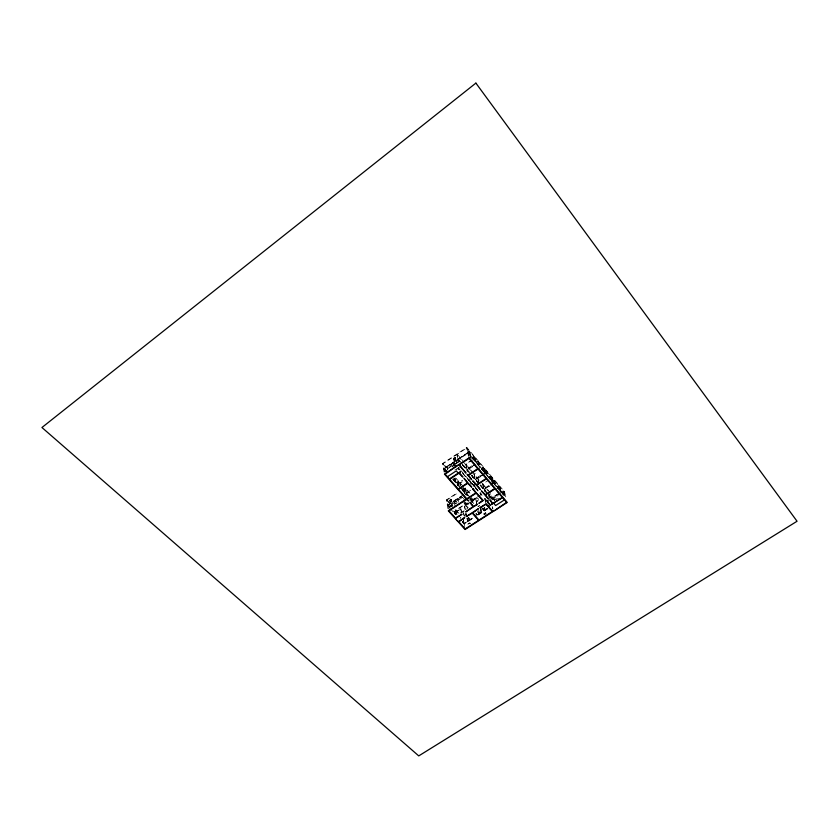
<?xml version="1.0" encoding="UTF-8"?>
<svg xmlns="http://www.w3.org/2000/svg" width="839" height="839" viewBox="0 0 839 839"><rect width="100%" height="100%" fill="white"/><g stroke="black" fill="none" stroke-linecap="round" stroke-linejoin="round"><path stroke-width="0.63" stroke-dasharray="4.2 3.15" d="M452.336 466.851L454.78 463.936M452.441 466.977L453.972 465.1M456.322 466.746L452.966 462.876L447.596 469.462L444.639 471.424M444.062 472.021L442.52 463.537L466.82 447.449L504.501 491.696L505.896 497.149M444.754 472.084L443.202 463.6L456.867 454.549L461.303 459.709M472.042 465.729L466.788 469.179L458.304 459.353L457.265 454.287L466.694 448.047L475.094 457.895L476.248 462.971M453.385 458.356L454.99 457.297L455.556 457.958L455.892 459.625L454.287 460.684L453.385 458.356L454.287 460.684M453.951 459.017L455.556 457.958M454.098 459.017L453.532 458.356L454.402 460.527L454.098 459.017L455.451 458.115L454.885 457.465M453.826 459.866L455.189 458.964L455.892 459.625M453.721 460.034L455.325 458.964L454.99 457.297M468.886 453.438L468.456 451.749L469.263 451.214L470.752 454.203L469.945 454.738L468.823 453.406L470.385 452.536M468.561 451.938L469.368 451.403L469.704 452.903M443.495 468.907L467.984 452.724L505.057 496.164M456.867 454.549L457.895 459.615L444.135 468.707L447.512 472.556M458.304 459.353L467.805 453.07L466.694 448.047M459.594 461.786L457.947 459.877L444.188 468.97L447.554 472.818M458.881 462.174L458.356 459.604L467.858 453.333L468.414 455.881M445.645 469.316L444.848 469.84L445.131 471.371L446.684 470.427L445.54 469.127L444.743 469.662L446.201 472.651M447.669 468.707L456.815 462.677M457.213 462.404L458.807 461.356L447.386 468.382L443.202 463.6M469.84 454.549L470.648 454.014M454.885 464.544L456.406 463.537M445.058 471.35L445.855 470.826M469.546 457.171L470.354 456.636L470.784 458.576M469.651 457.349L470.459 456.815L471.707 458.272M472.944 457.024L473.752 456.489L474.874 457.8L475.252 459.468L474.444 460.003L472.944 457.024L474.444 460.003M473.049 457.203L473.857 456.678M454.822 470.05L457.15 468.571M456.416 469.567L459.457 467.554M473.322 458.692L474.874 457.8M471.958 459.961L465.697 464.082L466.788 469.179M473.007 459.269L475.094 457.895M470.427 473.406L467.071 469.504L465.981 464.407L472.242 460.286M473.28 459.594L475.367 458.22L483.39 467.638L484.596 472.745M474.339 459.814L475.147 459.29M477.139 461.932L477.936 461.408L479.048 462.709L477.59 463.621L477.139 461.932L478.251 463.233M477.244 462.111L478.041 461.586L478.398 463.097M467.071 469.504L473.374 465.362M475.535 464.24L467.124 469.767L460.905 462.562M455.934 481.345L454.581 478.545L453.784 479.059L455.934 481.345L455.137 481.859L454.004 480.579L455.598 479.646L454.476 478.356L455.137 481.859M472.661 466.641L467.407 470.092L469.085 472.042M463.097 473.301L465.624 476.93M478.524 464.733L479.331 464.198M478.629 464.911L479.436 464.387L478.985 462.688L477.517 463.6L478.629 464.911L478.178 463.212M455.032 481.68L455.829 481.156L455.525 479.625M456.762 482.404L457.559 481.88L458.681 483.159L459.017 484.869L458.22 485.382L456.762 482.404L459.017 484.869M456.867 482.582L457.664 482.068L458.608 483.138L458.912 484.68L458.115 485.204M457.58 485.875L457.171 483.778L462.268 480.443M458.608 483.138L457.098 484.103L462.551 480.757M482.131 467.784L482.928 467.26L484.03 468.561L484.428 470.239L483.631 470.763L482.131 467.784L483.526 470.574L484.323 470.05M482.236 467.963L483.033 467.438L484.428 470.239M460.632 485.917L460.003 482.813L462.027 481.492M481.313 469.001L483.39 467.638M460.705 485.204L460.286 483.128L463.317 481.146M478.765 483.065L475.451 479.216L474.308 474.077L477.422 472.042M481.586 469.316L483.663 467.963L491.853 477.58L493.112 482.719M483.883 474.004L475.503 479.478L471.759 475.87L476.573 481.45M482.519 469.462L484.03 468.561M485.026 471.182L485.823 470.658L486.924 471.948L487.323 473.636L486.526 474.15L485.026 471.182L486.526 474.15M485.928 470.836L485.131 471.361L485.487 472.881L486.924 471.948M470.123 482.11L471.193 484.984M471.822 475.01L475.168 478.891L483.547 473.427M475.451 479.216L481.733 475.115M481.02 476.384L475.786 479.803L477.947 482.299M482.068 475.703L485.204 473.647M447.911 508.654L446.358 499.929L456.846 493.091M462.09 489.661L464.187 488.298L455.021 477.821M462.132 489.84L463.621 488.864L464.04 490.595L463.243 491.109L462.583 487.616M471.917 483.453L474.843 487.553M486.421 473.972L487.218 473.448M462.992 489.347L463.936 490.416L463.138 490.93L462.205 489.861L463.684 488.885M449.61 507.081L447.963 505.246L447.03 499.981L457.549 493.122M465.446 487.973L464.848 488.361L465.918 493.552L466.515 493.164L465.446 487.973L470.794 494.087M464.995 493.479L464.145 489.315L465.33 488.539L470.333 494.265M478.859 480.086L474.308 474.077M449.473 500.285L451.046 499.268L451.917 501.617L450.354 502.645L449.61 500.285M451.602 499.887L450.029 500.914L450.354 502.645M449.788 502.016L451.361 500.988L451.046 499.268M474.423 486.148L473.574 484.344M470.48 482.331L474.591 486.347M490.091 478.335L489.682 476.646L490.479 476.122L491.57 477.412L490.091 478.335L491.193 479.625L491.99 479.1L491.507 477.391L490.71 477.905L491.193 479.625M490.584 476.311L489.787 476.825L490.154 478.356M463.138 494.874L447.292 505.183L449.798 507.983M447.344 505.456L461.072 496.51M470.773 490.196L465.697 493.5L459.929 486.924M447.963 505.246L461.744 496.269M448.582 508.707L448.016 505.508L461.114 496.982M465.205 494.517L471.057 490.521M475.629 487.553L481.187 494.664L480.716 492.587M465.456 494.653L467.638 495.723L465.97 493.825M489.787 478.922L491.853 477.58M451.508 506.683L451.12 504.575L462.635 497.076M487.868 493.615L483.998 489.127L482.813 483.956L489.022 479.918M490.06 479.247L492.126 477.894L499.687 486.767L500.988 491.948L497.873 493.951M451.109 506.683L450.165 505.634L449.389 506.148L449.673 507.71L449.284 505.969L450.061 505.456L451.172 506.704M462.583 497.359L451.256 504.732L451.644 506.84M480.757 485.571L487.081 493.615M491.088 479.436L491.885 478.922M457.234 502.75L454.969 503.725L458.22 502.11M494.024 480.286L494.507 481.995L493.71 482.519L493.227 480.799L494.024 480.286L495.115 481.565L493.647 482.498L494.737 483.778L495.534 483.254L495.052 481.544M493.332 480.988L494.129 480.464M480.254 484.785L483.725 488.812L492.074 483.4M483.998 489.127L492.346 483.715M489.273 486.012L484.061 489.399L479.384 483.977M484.816 491.811L484.334 489.714L489.557 486.326M494.632 483.589L495.43 483.075M457.014 514.517L456.217 510.29L467.512 502.97L468.372 507.176M471.518 500.369L479.079 495.471M454.339 511.622L455.126 511.119L456.552 514.097L455.766 514.601L454.665 513.363L454.339 511.622L456.552 514.097M460.233 513.143L467.921 508.172L465.163 505.047L465.131 502.697M468.54 502.865L465.76 504.669L463.684 502.32M477.013 497.296L471.791 500.684L472.231 502.781M478.052 496.625L482.236 493.919M467.9 507.448L465.834 505.109L469.483 502.739M471.686 501.313L477.58 497.496M461.817 513.195L460.705 508.612L454.423 512.681L452.819 510.888M465.079 509.388L464.439 506.19L468.728 503.41M472.336 501.072L477.674 497.611M460.978 508.916L454.707 512.986L455.147 514.171M465.362 509.693L464.722 506.504L468.812 503.851M469.83 503.19L477.957 497.926L478.419 500.044M454.665 513.363L456.227 512.356L455.22 511.297L454.444 511.8L454.738 513.384L455.514 512.87M499.121 487.407L498.324 487.92L497.831 486.201L498.628 485.687L499.708 486.956L498.261 487.91L499.341 489.179L500.138 488.665L498.628 485.687M498.733 485.875L497.936 486.389L498.324 487.92M455.671 514.422L456.447 513.919M496.594 488.77L499.687 486.767M497.779 488.487L499.96 487.081L503.84 491.633L504.9 495.786M461.345 512.902L464.449 510.899M499.236 488.99L500.034 488.476L499.645 486.935M465.991 514.464L464.512 515.419M477.873 506.295L479.635 505.655L478.146 506.609M499.74 498.481L494.328 499.31L494.517 500.516L492.115 497.013L494.674 500.422M460.118 518.145L460.894 517.642L460.181 518.156M487.176 500.862L488.067 500.285M488.644 494.517L491.633 497.978L496.835 494.622M488.057 500.474L487.165 501.051L484.585 497.873M498.911 493.468L491.633 498.167L488.843 494.937L489.336 497.045M490.322 499.32L501.261 492.262L502.886 494.349M499.142 493.94L492.566 498.177L492.262 496.919M502.121 492.199L502.918 491.685L503.998 492.954L502.561 493.919L502.121 492.199L503.631 495.178L504.428 494.664L503.935 492.933M502.225 492.388L503.022 491.874M492.252 499.111L500.673 493.678M501.732 492.996L503.84 491.633M491.371 500.159L497.936 495.922M502.309 493.101L504.501 491.696M502.624 493.93L503.421 493.416L502.918 491.685M467.313 520.128L468.875 519.121L468.519 517.369L469.064 517.978L467.501 518.984L467.858 520.736L467.313 520.128L466.966 518.376L467.963 520.568L469.284 519.729L468.959 518.145L467.648 518.984M483.316 508.591L483.663 510.164L483.128 509.546L484.449 508.686L484.093 507.123M483.558 510.322L483.17 508.591L484.743 507.574L485.131 509.315L483.558 510.322L483.023 509.703L484.596 508.696L484.197 506.955M480.296 508.025L481.219 512.241L481.733 511.423L480.81 507.217M462.373 521.344L464.082 523.263L472.64 517.757M476.919 515.01L479.059 513.625L477.915 508.361M477.811 511.517L479.447 513.374L486.998 508.528M464.775 526.777L464.135 523.536L473.353 517.611M487.742 508.35L477.842 514.716L476.269 512.933M463.967 523.819L472.787 518.156M478.293 514.611L487.102 508.937M462.299 521.963L464.019 524.092L473.794 517.81M478.136 515.02L487.899 508.728M467.889 524.113L469.85 522.854L470.396 523.473M468.026 524.123L469.746 523.022L470.291 523.63M485.603 512.818L483.872 513.929L484.418 514.559L486.148 513.447L485.603 512.818L486.022 514.685M496.594 499.1L494.276 499.52L492.115 497.013M446.358 499.929L451.592 505.791M455.084 509.703L458.566 513.615M449.284 505.969L450.396 507.207M453.008 510.878L456.94 515.272L455.944 509.976L466.851 502.907L467.711 507.113M448.016 505.508L449.62 507.301M462.562 521.774L464.135 523.536M449.945 508.361L455.682 514.768M451.917 501.617L450.942 499.425L451.781 501.617M467.963 520.568L467.103 518.376L468.414 517.527L469.421 519.729L469.064 517.978M452.829 505.309L452.263 504.679L450.291 505.969L450.658 507.994M452.714 505.477L452.158 504.847L452.494 506.704M447.03 499.981L451.12 504.575M456.217 510.29L459.636 514.118M463.422 512.356L464.722 517.548M463.222 498.093L464.502 499.551M475.881 513.195L477.443 514.978M475.912 514.58L476.458 515.198L476.091 513.458M463.621 502.603L465.561 504.795M477.401 511.748L479.059 513.625M442.52 463.537L447.523 469.253M464.145 489.315L464.932 494.202M455.829 481.156L454.581 478.545M458.912 484.68L457.664 482.068M466.515 493.164L470.354 497.558M471.13 498.429L472.661 500.191L471.78 496.006M462.929 489.326L464.04 490.595M468.078 495.66L466.4 493.741L465.33 488.539M468.917 496.615L472.273 500.443L471.382 496.269M481.733 511.423L481.544 509.63M453.112 478.954L459.457 486.19M461.324 488.308L465.918 493.552M484.281 514.548L483.736 513.929L485.708 512.66L486.714 515.314M452.924 478.943L457.171 483.778M457.454 484.103L459.101 485.98M469.609 498.188L474.234 503.463M446.012 471.78L443.453 468.644L467.921 452.473L505.833 496.887M452.672 479.163L465.299 493.762L464.187 488.298M470.28 499.446L471.938 501.334M473.804 503.673L470.91 499.666L471.35 501.764M484.596 508.696L485.131 509.315M484.449 508.686L484.994 509.304L484.638 507.742M456.07 478.314L460.003 482.813M460.286 483.128L463.327 486.61M458.251 467.501L459.992 469.725M460.8 470.448L482.121 495.23M488.235 502.079L491.434 505.969M489.315 503.662L489.85 504.291M462.279 472.881L469.421 481.114M484.46 498.45L490.983 505.959M457.895 468.026L459.594 469.987M468.026 479.698L469.421 481.313M475.115 487.868L481.45 495.167M489.483 504.428L484.795 499.027L485.519 502.204M456.374 466.998L452.966 462.876M458.356 459.604L460.055 461.576M484.334 489.714L485.907 491.539M457.895 459.615L459.573 461.555M462.362 464.796L468.456 471.854M471.413 475.273L477.842 482.719M480.023 485.246L487.428 493.825M489.001 495.639L491.245 498.24L490.007 493.028M462.352 464.974L466.557 469.116L466.998 471.182M466.998 470.354L468.686 472.305M488.445 495.199L491.235 498.418M457.265 454.287L464.009 462.121M465.981 464.407L473.227 472.829M482.813 483.956L490.396 492.776L491.633 497.978M463.013 461.691L470.679 470.585M471.528 471.57L481.25 482.865M482.047 483.788L488.413 491.182M492.503 497.915L494.853 500.642M484.229 472.934L485.445 474.35M499.929 491.255L501.292 492.85M469.63 452.871L470.752 454.203M475.252 459.468L473.752 456.489M479.436 464.387L477.936 461.408M487.323 473.636L485.823 470.658M491.99 479.1L490.479 476.122M494.444 481.985L495.534 483.254M468.456 451.749L469.578 453.07M489.682 476.646L490.773 477.926M493.227 480.799L494.318 482.079M497.831 486.201L498.911 487.469M504.428 494.664L503.358 493.405L504.323 494.486L503.526 495L503.138 493.447M467.805 453.07L471.182 457.035M472.021 458.021L493.447 483.306M493.72 483.621L500.988 492.126M499.96 487.081L501.323 492.524M498.848 487.459L499.341 489.179M494.255 482.058L494.737 483.778M492.126 477.894L493.384 483.044M491.832 481.838L492.273 483.652M483.663 467.963L484.869 473.06M492.493 506.997L492.996 509.126M482.928 467.26L483.631 470.763M489.095 494.108L489.829 497.233M492.231 506.683L492.724 508.812M488.822 493.793L489.557 496.919M488.697 496.248L489.431 499.415M488.329 500.789L489.074 503.966M488.55 502.592L489.043 504.7M487.438 501.365L487.931 503.484M479.205 467.05L479.614 468.844M482.54 483.642L483.725 488.812M484.921 498.46L485.886 502.687M475.367 458.22L476.531 463.296M479.048 483.39L477.884 478.24L478.649 483.652M482.771 507.973L483.128 509.546M482.635 507.973L483.023 509.703M469.263 451.214L469.945 454.738M474.035 473.762L475.168 478.891M466.82 447.449L468.823 456.552M480.023 507.721L480.946 511.926M474.496 483.872L475.178 486.977M472.168 475.608L472.619 477.685M473.678 484.25L474.192 486.61M478.765 510.217L479.447 513.374M477.118 504.501L475.692 498.89L476.846 504.187M469.546 478.922L470.207 482.016M469.83 499.236L470.27 501.334M457.947 459.877L458.472 462.446M458.304 467.763L458.713 469.83M465.194 501.953L465.834 505.109M457.003 463.998L456.101 460.58L456.72 463.663M461.89 488.308L462.205 489.861M464.114 499.803L465.163 505.047M455.451 458.115L455.755 459.625M465.865 512.472L466.725 516.751M465.813 513.227L466.232 515.366M465.718 514.15L466.201 516.593M455.189 466.358L454.088 461.911L455.105 467.061M457.559 481.88L458.22 485.382M463.631 513.426L464.051 515.566M463.044 517.946L464.082 523.263M463.138 519.572L464.019 524.092M460.705 508.612L461.534 512.881M458.671 502.152L457.779 498.66L458.398 501.837M453.679 478.88L454.077 480.6M454.906 504.596L454.035 501.093L455.032 506.41M447.145 467.019L447.722 470.123M455.126 511.119L455.766 514.601M445.54 469.127L445.929 470.847M478.062 500.642L476.562 501.607L478.062 500.642"/><path stroke-width="1.26" d="M447.397 476.73L456.28 470.878L458.251 473.144M456.311 519.729L455.692 518.345L462.016 514.255L455.42 518.03L448.97 510.846L466.253 499.614L468.728 500.998L467.061 499.1L476.269 493.122L482.635 500.443L478.87 503.379L483.316 500.505L472.462 488.749L473.039 488.686M473.175 488.854L475.986 492.797L466.778 498.775L458.482 489.336L467.722 483.306L471.812 487.281L463.998 478.293L467.449 482.981L458.199 489.022L449.662 479.3L458.943 473.206L462.939 477.066L459.342 472.934L460.674 471.539L449.368 478.975L445.131 474.15L456.479 466.159M457.36 520.893L458.555 521.533L464.722 517.548L458.828 521.837L465.194 528.927L478.597 520.327L472.273 513.174L466.201 516.593L478.408 508.728L472.672 512.912L478.985 520.075L492.283 511.538L486.001 504.312L479.898 507.763L486.127 503.746L488.392 506.347L489.294 505.76L488.665 506.662L492.682 511.287L493.856 511.014M504.449 499.876L495.629 505.539L493.762 503.379M472.64 488.948L475.986 492.797M456.877 465.886L458.996 465.016L466.012 473.123L459.405 464.743L468.98 458.43L477.758 468.697L468.225 474.947L467.082 474.35L471.665 479.646L468.508 475.273L478.041 469.022L486.159 478.503L476.657 484.69L472.724 480.862L480.338 489.661L476.94 485.015L486.431 478.828L494.727 488.518L485.267 494.643L481.376 490.867L488.487 499.079L485.55 494.958L495 488.843L502.309 497.38L492.892 503.452L489.913 500.013L492.483 503.704L491.287 504.48L502.582 497.695L506.578 502.362L495.241 510.122M475.891 83.103L41.95 427.512L418.745 755.897L797.05 521.25L475.891 83.103M469.095 457.832L444.439 474.087L466.379 499.037L448.288 510.783L465.079 529.493L507.249 502.425L469.095 457.832M470.123 502.582L473.06 506.63L465.781 511.832L477.37 504.344L473.458 506.378L470.123 502.582"/></g></svg>
